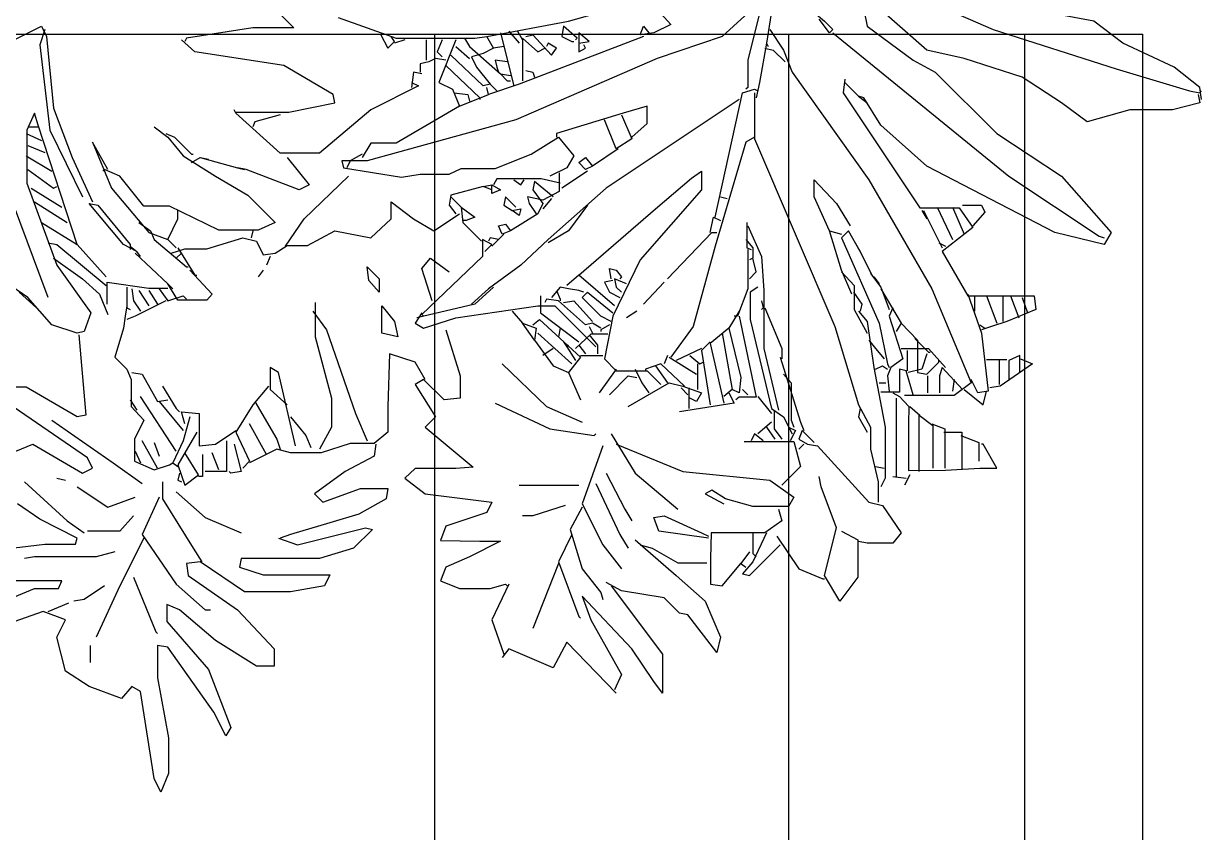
# Model space of a CAD drawing. Extents: x -109 to 1815, y -14679 to 345.
# Drawn here: x -95.2464 to -94.7472, y -47.3532 to -47.0105 of the extents above; entities that cross this region are included whole.
import ezdxf

# ---------------------------------------------------------------- set-up
doc = ezdxf.new("R2010")
doc.units = 0
doc.header["$MEASUREMENT"] = 0
doc.layers.get('0').update_dxf_attribs({"linetype": 'CONTINUOUS'})
for name, color, linetype in [('corte-esq-ext', 1, 'CONTINUOUS'), ('COTA', 1, 'CONTINUOUS'), ('linha-vista-3', 1, 'CONTINUOUS')]:
    doc.layers.add(name, color=color, linetype=linetype)

# ---------------------------------------------------------------- blocks, each defined once
blk = doc.blocks.new('JARDIM_5')
at = {"linetype": 'Continuous'}
for points in [[(0.21543, 0.01423), (0.2082, 0.0101), (0.19839, -0.04877), (0.19839, -0.0591), (0.19168, -0.08595), (0.19168, -0.10247), (0.19064, -0.1035)], [(0.2082, -0.00023), (0.2144, -0.00333), (0.20304, -0.07562), (0.20407, -0.07768)], [(0.2144, -0.00333), (0.28359, -0.04257), (0.34039, -0.06736), (0.41475, -0.09111), (0.45915, -0.10454), (0.46535, -0.10557), (0.46638, -0.10454)], [(0.46638, -0.1097), (0.46535, -0.10247), (0.44986, -0.09008), (0.41888, -0.07562), (0.40132, -0.06219), (0.35691, -0.05393), (0.31973, -0.03328), (0.30011, -0.02708), (0.30424, -0.01985), (0.31664, -0.01417), (0.33419, -0.01546), (0.34969, -0.01546), (0.38067, -0.03328), (0.36311, -0.05496)], [(-0.13571, -0.03534), (-0.12848, -0.0467), (-0.0913, -0.05806), (-0.08304, -0.06632), (-0.09233, -0.06632), (-0.10782, -0.06632), (-0.1481, -0.07252), (-0.14913, -0.07459)], [(0.21027, -0.03328), (0.23195, -0.05703), (0.23815, -0.06219), (0.24331, -0.06736), (0.24125, -0.06942), (0.23505, -0.06116)], [(0.19684, -0.0529), (0.17618, -0.07149), (0.13694, -0.08491), (0.05122, -0.12209), (-0.03863, -0.14688), (-0.05412, -0.14688), (-0.05309, -0.15101), (-0.01797, -0.15669), (-0.00661, -0.15488), (0.01094, -0.15488), (0.01817, -0.15153), (0.03883, -0.15153), (0.06052, -0.14275), (0.07704, -0.13242), (0.08633, -0.14378), (0.0822, -0.15101), (0.07187, -0.15617)], [(0.46432, -0.1066), (0.46535, -0.11177), (0.44883, -0.1159), (0.42301, -0.1159), (0.39719, -0.12313), (0.3817, -0.11177), (0.35795, -0.09627), (0.32283, -0.08491), (0.30011, -0.07975), (0.27223, -0.05548), (0.2619, -0.05548), (0.26397, -0.06529), (0.29185, -0.08595), (0.30528, -0.09318), (0.34246, -0.13035), (0.3817, -0.15617), (0.41165, -0.19025), (0.40752, -0.19748), (0.37757, -0.19025), (0.30011, -0.14998), (0.27223, -0.12519), (0.2619, -0.10867), (0.2588, -0.10763)], [(-0.05618, -0.06013), (-0.02107, -0.07252), (0.02644, -0.07252), (0.03366, -0.07149)], [(0.04399, -0.07768), (0.0378, -0.07872), (0.03366, -0.07149), (0.08324, -0.06219), (0.09976, -0.05755), (0.13901, -0.05755), (0.1452, -0.06426), (0.13487, -0.06942), (0.12661, -0.07046), (0.12868, -0.06529), (0.13178, -0.06942)], [(-0.23175, -0.2295), (-0.25344, -0.17166), (-0.26067, -0.12726), (-0.2524, -0.07355), (-0.23588, -0.06529), (-0.23278, -0.07149), (-0.22865, -0.11486), (-0.21729, -0.14481), (-0.2049, -0.17166)], [(-0.23382, -0.06736), (-0.23692, -0.07665), (-0.23072, -0.12829), (-0.2111, -0.16857)], [(-0.03036, -0.07046), (-0.02623, -0.07872), (-0.0221, -0.07459), (-0.02417, -0.07149)], [(0.04193, -0.06942), (0.05019, -0.10144)], [(0.04709, -0.06839), (0.05329, -0.07562)], [(0.05225, -0.06839), (0.05535, -0.07355), (0.05535, -0.07975), (0.05535, -0.09834)], [(0.05742, -0.07149), (0.06155, -0.07046), (0.07291, -0.08285), (0.07601, -0.07872), (0.07084, -0.07562), (0.06981, -0.07768)], [(0.08737, -0.07355), (0.0884, -0.07252), (0.08014, -0.06529), (0.0791, -0.07149), (0.0853, -0.07459), (0.08633, -0.07459)], [(0.08943, -0.07562), (0.09563, -0.07459), (0.08943, -0.06942), (0.08943, -0.08078), (0.09356, -0.07872), (0.09253, -0.07665)], [(0.2051, -0.06736), (0.21336, -0.07975), (0.21853, -0.09318), (0.265, -0.15824), (0.30321, -0.22433), (0.32696, -0.28114), (0.31664, -0.28888), (0.28669, -0.28888)], [(0.24331, -0.06942), (0.34969, -0.15617), (0.40442, -0.19232), (0.40752, -0.19335)], [(-0.11815, -0.11745), (-0.08613, -0.11745), (-0.05825, -0.11177), (-0.05928, -0.1066), (-0.08923, -0.08904), (-0.14294, -0.08078), (-0.1512, -0.07355)], [(-0.01591, -0.07355), (-0.0221, -0.07562)], [(-0.003, -0.07355), (-0.003, -0.08595)], [(0.00681, -0.07355), (0.00371, -0.08078), (0.00681, -0.08388)], [(0.01507, -0.07355), (0.00475, -0.09937), (0.01301, -0.1035), (0.01714, -0.11383), (0.0347, -0.1066), (0.03366, -0.10247)], [(0.01507, -0.07768), (0.02334, -0.08491)], [(0.02024, -0.07252), (0.02334, -0.07768), (0.04193, -0.09421), (0.04812, -0.09524)], [(0.12868, -0.07149), (0.05329, -0.10041), (0.0347, -0.1066)], [(0.05535, -0.07252), (0.06465, -0.08078), (0.06878, -0.07872)], [(0.20304, -0.07562), (0.1989, -0.09937), (0.19684, -0.10867)], [(0.00888, -0.08595), (0.00268, -0.08491), (-0.00145, -0.08698), (-0.00661, -0.08801), (-0.00661, -0.09318)], [(0.0378, -0.07872), (0.0316, -0.08182), (0.02437, -0.08388), (0.02747, -0.09008), (0.03573, -0.10041), (0.0316, -0.10144), (0.01198, -0.08285)], [(0.202, -0.07872), (0.20717, -0.07975), (0.2144, -0.08698)], [(0.00888, -0.08904), (0.02953, -0.10867), (0.02953, -0.1097)], [(0.04606, -0.08698), (0.03883, -0.08595), (0.03986, -0.09008), (0.04089, -0.09318)], [(0.05742, -0.09214), (0.06155, -0.09318), (0.06258, -0.09627)], [(-0.01177, -0.09937), (-0.00765, -0.10144), (-0.03656, -0.1159), (-0.06755, -0.14223), (-0.0913, -0.14223), (-0.11815, -0.11796), (-0.11918, -0.1159)], [(-0.00558, -0.09421), (-0.01074, -0.09318), (-0.01177, -0.10247)], [(0.04193, -0.09421), (0.04606, -0.09834), (0.04812, -0.09834)], [(0.25054, -0.09731), (0.24951, -0.10557), (0.29598, -0.17528), (0.31973, -0.17528), (0.328, -0.18716), (0.30941, -0.20161), (0.3249, -0.22847), (0.36518, -0.22847), (0.36621, -0.23673), (0.34865, -0.24396), (0.33936, -0.24705), (0.33316, -0.24912)], [(0.25054, -0.09937), (0.2588, -0.10763), (0.26397, -0.11177)], [(0.01404, -0.10557), (0.0223, -0.1066), (0.02334, -0.11073)], [(0.03573, -0.10041), (0.03986, -0.10454)], [(0.17205, -0.18096), (0.18858, -0.10557), (0.19581, -0.1035), (0.19787, -0.10454)], [(0.19581, -0.10557), (0.19581, -0.13345), (0.24434, -0.24705), (0.2588, -0.29456), (0.26603, -0.30799), (0.26603, -0.32141), (0.27068, -0.34104), (0.27068, -0.35343)], [(0.01714, -0.11383), (-0.02107, -0.13603), (-0.03656, -0.13603), (-0.04173, -0.14481)], [(0.18651, -0.1097), (0.10596, -0.1634), (0.07084, -0.19438), (0.05432, -0.20988), (0.0347, -0.22433), (0.02437, -0.23363)], [(0.12145, -0.13242), (0.13074, -0.12416), (0.13074, -0.11383), (0.11628, -0.11796), (0.07601, -0.13035), (0.07601, -0.13242)], [(-0.23588, -0.18406), (-0.21419, -0.19748), (-0.23795, -0.12519), (-0.24001, -0.11796), (-0.24466, -0.12829), (-0.24466, -0.1603), (-0.22659, -0.20988), (-0.20593, -0.23879), (-0.21006, -0.25015), (-0.21419, -0.25119), (-0.22969, -0.24602), (-0.24414, -0.2295), (-0.25757, -0.2202), (-0.2586, -0.22124)], [(-0.0913, -0.11899), (-0.10679, -0.12313), (-0.10782, -0.12622)], [(0.11525, -0.11899), (0.12145, -0.13345), (0.11215, -0.13965), (0.10492, -0.12209)], [(-0.24414, -0.12622), (-0.23795, -0.12622)], [(-0.16772, -0.12622), (-0.15946, -0.13242), (-0.15016, -0.14378), (-0.13054, -0.15617), (-0.11092, -0.16753), (-0.09439, -0.18406), (-0.10472, -0.1887), (-0.12848, -0.1887), (-0.15843, -0.17425), (-0.17392, -0.17425), (-0.18837, -0.15617), (-0.19767, -0.15204), (-0.1987, -0.15307)], [(-0.24518, -0.13035), (-0.23588, -0.13449)], [(-0.16049, -0.13035), (-0.15533, -0.13242), (-0.145, -0.14275), (-0.14397, -0.14275)], [(0.19581, -0.13242), (0.19064, -0.13552), (0.17205, -0.19852), (0.15863, -0.24705), (0.1452, -0.26564)], [(-0.24414, -0.13758), (-0.23382, -0.14172)], [(-0.1956, -0.15204), (-0.2049, -0.13552), (-0.19354, -0.1634), (-0.17082, -0.19025), (-0.15946, -0.19438), (-0.15326, -0.18199), (-0.15326, -0.17683)], [(0.11319, -0.13965), (0.09769, -0.14998)], [(-0.24518, -0.14378), (-0.22969, -0.15307)], [(-0.145, -0.14791), (-0.13984, -0.14481), (-0.11712, -0.15101), (-0.11298, -0.15204)], [(-0.13984, -0.14481), (-0.13467, -0.14585)], [(-0.08717, -0.14481), (-0.07374, -0.16134), (-0.07994, -0.16444), (-0.11195, -0.15204), (-0.11712, -0.15101)], [(-0.04173, -0.14275), (-0.04895, -0.14688), (-0.05102, -0.15101)], [(0.09769, -0.14998), (0.09356, -0.15204), (0.08943, -0.14791), (0.09356, -0.14481), (0.09769, -0.14998)], [(-0.24414, -0.15204), (-0.22865, -0.1634), (-0.22659, -0.16237)], [(-0.0882, -0.19852), (-0.07684, -0.18199), (-0.04999, -0.15617)], [(0.07756, -0.15411), (0.07756, -0.16547), (0.06774, -0.17063), (0.05845, -0.16857), (0.05948, -0.1727), (0.06362, -0.17889)], [(0.0946, -0.15307), (0.0791, -0.1634)], [(0.08943, -0.21607), (0.13591, -0.1758), (0.15759, -0.15721), (0.16379, -0.15307), (0.16379, -0.16444), (0.12661, -0.20678), (0.11009, -0.24086), (0.10492, -0.26668), (0.11215, -0.27391), (0.13074, -0.27391), (0.13901, -0.28217)], [(-0.24208, -0.1634), (-0.22349, -0.17476)], [(0.0316, -0.16237), (0.01198, -0.16753), (0.01094, -0.17373), (0.01507, -0.17889)], [(0.03676, -0.16444), (0.0316, -0.16237), (0.03676, -0.16134), (0.04193, -0.16444), (0.03676, -0.1665), (0.03676, -0.16134)], [(0.07807, -0.1603), (0.06671, -0.15772), (0.03986, -0.15772), (0.0378, -0.16134)], [(0.07394, -0.16857), (0.06258, -0.15927), (0.06155, -0.16444), (0.06774, -0.1727), (0.06465, -0.17889), (0.04812, -0.18922)], [(0.05019, -0.15824), (0.05432, -0.16134), (0.05639, -0.15824)], [(0.24125, -0.18922), (0.23195, -0.16857), (0.23195, -0.15824), (0.24538, -0.1727), (0.25364, -0.18612)], [(0.01198, -0.16857), (0.01817, -0.17476), (0.01921, -0.18406), (0.03057, -0.19542)], [(0.05122, -0.17476), (0.04503, -0.16857), (0.04399, -0.17373), (0.04916, -0.17683), (0.05432, -0.1758), (0.05329, -0.17993), (0.04916, -0.17683)], [(0.07291, -0.1696), (0.06774, -0.1758)], [(0.17515, -0.16857), (0.17928, -0.1696)], [(-0.24001, -0.17166), (-0.22039, -0.18406)], [(-0.17598, -0.20471), (-0.17805, -0.20161), (-0.18631, -0.19748), (-0.20697, -0.1727), (-0.2018, -0.17373), (-0.18218, -0.19748), (-0.18218, -0.20058)], [(-0.15739, -0.20265), (-0.14913, -0.20007), (-0.13571, -0.20007), (-0.11402, -0.19335), (-0.10576, -0.19542), (-0.10162, -0.20368), (-0.09439, -0.20265), (-0.08717, -0.198), (-0.07477, -0.198), (-0.05825, -0.18922), (-0.03656, -0.19335), (-0.02417, -0.18199), (-0.02417, -0.17166), (-0.01074, -0.18199), (0.00165, -0.18922), (0.01714, -0.17889)], [(0.01817, -0.17476), (0.02644, -0.18096), (0.02127, -0.18303), (0.01921, -0.18303)], [(0.0946, -0.17373), (0.08324, -0.18922), (0.07084, -0.19645)], [(0.29702, -0.17683), (0.30011, -0.18199)], [(0.29805, -0.17683), (0.30941, -0.19955)], [(0.30631, -0.17476), (0.3156, -0.19438)], [(0.3156, -0.17476), (0.32283, -0.19129)], [(0.3218, -0.17373), (0.33316, -0.17373), (0.33523, -0.17786), (0.328, -0.18612)], [(-0.17701, -0.18406), (-0.16978, -0.18922), (-0.16772, -0.19438), (-0.1481, -0.21091), (-0.14707, -0.21091)], [(0.04812, -0.18922), (0.04296, -0.19129), (0.04089, -0.18612), (0.04503, -0.18509), (0.04812, -0.18922)], [(0.16895, -0.19025), (0.17102, -0.18096), (0.17515, -0.18303)], [(0.19116, -0.18406), (0.19116, -0.19955), (0.19374, -0.20058)], [(-0.10782, -0.18922), (-0.10885, -0.19335)], [(0.04399, -0.19129), (0.03676, -0.19852)], [(0.14314, -0.21814), (0.16999, -0.19025), (0.17308, -0.19025)], [(0.19168, -0.18612), (0.19994, -0.20471), (0.20149, -0.22537), (0.20149, -0.26048), (0.21027, -0.29766)], [(0.25467, -0.22743), (0.24848, -0.21297), (0.24125, -0.18922), (0.24848, -0.19129)], [(0.26707, -0.21607), (0.25984, -0.20161), (0.25261, -0.18922), (0.24848, -0.19335), (0.2712, -0.24499), (0.27636, -0.26978), (0.27739, -0.27184)], [(-0.23175, -0.19645), (-0.22659, -0.19748), (-0.19664, -0.22227)], [(-0.21419, -0.19748), (-0.19664, -0.21711)], [(-0.18218, -0.19852), (-0.17805, -0.20161)], [(-0.15946, -0.19438), (-0.1543, -0.19955)], [(-0.15326, -0.19955), (-0.14294, -0.21607), (-0.1419, -0.21607)], [(0.03263, -0.20161), (0.03676, -0.19748), (0.03108, -0.19438), (0.03108, -0.20471), (-0.00558, -0.23983), (-0.00455, -0.24086)], [(0.04089, -0.19438), (0.03573, -0.19335), (0.0347, -0.19542)], [(0.19064, -0.19438), (0.19477, -0.19955), (0.19477, -0.20574)], [(0.25674, -0.19645), (0.25984, -0.20161)], [(0.30734, -0.19645), (0.31147, -0.19852)], [(-0.22865, -0.20574), (-0.2111, -0.21814), (-0.20077, -0.22743), (-0.1956, -0.23983)], [(-0.17908, -0.20265), (-0.15946, -0.22124), (-0.15636, -0.22433)], [(-0.1512, -0.20265), (-0.1543, -0.20574)], [(-0.09749, -0.20471), (-0.09956, -0.20988)], [(0.00062, -0.23156), (-0.00558, -0.21194), (-0.00042, -0.20574), (0.01094, -0.21401)], [(0.19168, -0.20058), (0.19168, -0.22433), (0.18548, -0.24086), (0.18341, -0.24086)], [(0.19271, -0.21814), (0.19684, -0.21401), (0.19477, -0.20574), (0.19271, -0.20678)], [(-0.14603, -0.21297), (-0.13261, -0.22743), (-0.13571, -0.23105), (-0.15326, -0.23105), (-0.15946, -0.22124)], [(-0.10162, -0.21297), (-0.10472, -0.21711)], [(-0.03863, -0.21091), (-0.0314, -0.21814), (-0.0314, -0.2264), (-0.03759, -0.21917), (-0.03863, -0.21091)], [(0.10906, -0.21814), (0.10802, -0.21194), (0.11215, -0.21297), (0.11525, -0.21711), (0.11422, -0.21814)], [(-0.19612, -0.23363), (-0.19612, -0.2202), (-0.17082, -0.22382), (-0.15946, -0.22382)], [(0.11112, -0.23466), (0.08943, -0.21607), (0.0822, -0.22227)], [(0.11009, -0.21917), (0.10492, -0.2202), (0.10802, -0.2264), (0.11422, -0.2295)], [(0.11835, -0.22124), (0.11112, -0.21814), (0.11215, -0.2233), (0.11525, -0.2264)], [(0.14107, -0.2202), (0.12868, -0.23363)], [(0.24848, -0.21401), (0.25622, -0.22227), (0.25622, -0.23673), (0.26397, -0.25119)], [(0.26603, -0.21504), (0.27223, -0.2233), (0.27739, -0.23673)], [(0.2681, -0.21711), (0.2712, -0.22124)], [(-0.24931, -0.2264), (-0.23898, -0.23569)], [(-0.18424, -0.2233), (-0.18424, -0.23569), (-0.18218, -0.23673)], [(-0.18115, -0.22433), (-0.18011, -0.23156), (-0.17598, -0.23776)], [(-0.17701, -0.22537), (-0.17082, -0.23466)], [(-0.17082, -0.22537), (-0.16565, -0.23363)], [(-0.16462, -0.22433), (-0.15946, -0.23156), (-0.15016, -0.22847), (-0.1481, -0.23053)], [(0.0378, -0.2233), (0.02644, -0.23363), (-0.00868, -0.24189)], [(0.09253, -0.2264), (0.08943, -0.22537), (0.08324, -0.22433), (0.07807, -0.2233), (0.07291, -0.2295)], [(0.07601, -0.22537), (0.07807, -0.23053), (0.07807, -0.23156)], [(0.10906, -0.24396), (0.10286, -0.24086), (0.0915, -0.2295), (0.0946, -0.2264), (0.11009, -0.23879)], [(0.19787, -0.2233), (0.19322, -0.2264), (0.19322, -0.24292), (0.20613, -0.29663), (0.21336, -0.30179), (0.21853, -0.31212)], [(0.2557, -0.2264), (0.26087, -0.23363), (0.25984, -0.23776)], [(0.27223, -0.22433), (0.28462, -0.24499), (0.28152, -0.25015)], [(0.3249, -0.22743), (0.33316, -0.25119), (0.33729, -0.2863), (0.3311, -0.28733), (0.32696, -0.27907)], [(-0.18424, -0.23466), (-0.18528, -0.24086), (-0.18631, -0.24809), (-0.19147, -0.26564), (-0.18424, -0.27287), (-0.18166, -0.27907), (-0.18166, -0.29559), (-0.17392, -0.30386), (-0.1796, -0.31522), (-0.1796, -0.32864), (-0.16772, -0.33381), (-0.15843, -0.33071), (-0.15636, -0.32967)], [(-0.16049, -0.23156), (-0.17908, -0.24086), (-0.18424, -0.24292)], [(-0.07013, -0.2326), (-0.07013, -0.25325), (-0.06032, -0.29043), (-0.06032, -0.30799), (-0.06755, -0.32141)], [(-0.02985, -0.23466), (-0.0221, -0.24396), (-0.02004, -0.25325), (-0.02985, -0.25119), (-0.02985, -0.23466)], [(-0.00558, -0.23879), (-0.00971, -0.24499), (-0.00455, -0.24809), (0.01507, -0.24189), (0.06465, -0.23466), (0.07497, -0.23466), (0.09976, -0.25945)], [(0.0662, -0.22847), (0.0662, -0.23879), (0.08943, -0.25635)], [(0.10286, -0.24809), (0.09769, -0.24499), (0.09356, -0.24602), (0.07704, -0.23156), (0.06981, -0.23053), (0.06878, -0.2326)], [(0.08014, -0.2326), (0.08633, -0.23156), (0.09769, -0.24396)], [(0.19994, -0.23156), (0.20097, -0.23569), (0.19994, -0.23673)], [(0.32903, -0.22847), (0.32903, -0.23776)], [(0.33626, -0.22847), (0.34246, -0.24499)], [(0.34607, -0.22847), (0.34607, -0.24396)], [(0.35072, -0.22847), (0.35588, -0.24189)], [(0.35795, -0.2295), (0.36105, -0.23879)], [(-0.07168, -0.23776), (-0.06341, -0.24912), (-0.04586, -0.29972), (-0.03863, -0.31625)], [(0.04916, -0.23776), (0.05535, -0.24499), (0.06362, -0.24809), (0.06258, -0.25532), (0.05535, -0.24499)], [(0.12455, -0.23776), (0.11835, -0.24189)], [(0.18651, -0.23776), (0.18031, -0.24809), (0.18754, -0.27804), (0.18651, -0.28733), (0.18238, -0.28527)], [(0.18651, -0.24086), (0.19684, -0.28991), (0.18651, -0.28991), (0.18445, -0.29146)], [(0.202, -0.23569), (0.21233, -0.26048), (0.21233, -0.26668)], [(0.2588, -0.23776), (0.26397, -0.24396), (0.2681, -0.27184), (0.27481, -0.30799), (0.27481, -0.33897), (0.27223, -0.34413)], [(0.27946, -0.23569), (0.27739, -0.24086), (0.28566, -0.26668), (0.27843, -0.27184), (0.27636, -0.277), (0.27739, -0.2863)], [(0.00888, -0.24912), (0.01766, -0.277), (0.01766, -0.29043), (0.00785, -0.29146), (-0.00455, -0.27907), (-0.00971, -0.28217), (0.00268, -0.30179), (-0.00352, -0.30799), (0.0254, -0.33226), (0.01507, -0.33303), (-0.00971, -0.33303), (-0.01591, -0.33897), (-0.00352, -0.34826), (0.03676, -0.35343), (0.03366, -0.35962), (0.00888, -0.36789), (0.00578, -0.37666), (0.02953, -0.37692), (0.04193, -0.37692), (0.02334, -0.38648), (0.00888, -0.39267), (0.00578, -0.40093), (0.01714, -0.40558), (0.03573, -0.40558), (0.04503, -0.403), (0.04606, -0.40403)], [(0.06155, -0.24602), (0.06568, -0.24292), (0.09047, -0.26564), (0.08324, -0.27494), (0.09047, -0.29146)], [(0.07807, -0.24809), (0.07704, -0.25325)], [(0.09563, -0.24705), (0.09769, -0.25119)], [(0.10802, -0.24602), (0.10286, -0.24912), (0.10286, -0.25015)], [(0.18031, -0.24809), (0.16895, -0.25738), (0.17722, -0.29353)], [(0.28462, -0.24499), (0.29443, -0.25532), (0.29443, -0.27494), (0.30011, -0.27597), (0.30734, -0.26874), (0.30734, -0.26771)], [(0.33213, -0.24602), (0.33523, -0.24809)], [(-0.21316, -0.25222), (-0.20903, -0.30076), (-0.21419, -0.30179), (-0.24518, -0.28372), (-0.26686, -0.28372), (-0.26893, -0.28423)], [(0.06258, -0.25532), (0.07394, -0.27081), (0.08324, -0.27494)], [(0.06465, -0.25119), (0.0853, -0.26978)], [(0.08014, -0.25635), (0.0822, -0.25945), (0.08324, -0.25842)], [(0.10699, -0.2517), (0.09666, -0.2517), (0.08737, -0.26048)], [(0.09563, -0.25222), (0.10079, -0.25842), (0.10079, -0.26358)], [(0.16895, -0.25635), (0.16379, -0.26151), (0.16895, -0.29456)], [(0.17618, -0.25119), (0.18238, -0.28527), (0.17722, -0.2894)], [(0.265, -0.25532), (0.26913, -0.26048), (0.27429, -0.26668)], [(0.29288, -0.25428), (0.30115, -0.26255), (0.30218, -0.26255)], [(-0.00352, -0.27907), (-0.00971, -0.26874), (-0.0252, -0.26358), (-0.02623, -0.29559), (-0.02623, -0.31109), (-0.0345, -0.3178), (-0.04895, -0.3178), (-0.06651, -0.32348), (-0.0851, -0.32348), (-0.09336, -0.32141), (-0.10989, -0.32967)], [(0.07394, -0.26048), (0.06774, -0.26461)], [(0.0822, -0.25945), (0.08737, -0.26771)], [(0.08943, -0.25842), (0.09356, -0.26358)], [(0.16379, -0.26048), (0.1483, -0.26771)], [(0.28462, -0.26048), (0.30115, -0.26048), (0.31147, -0.27184)], [(0.28824, -0.26151), (0.28824, -0.27391)], [(0.30011, -0.26358), (0.29702, -0.27287), (0.28875, -0.27494)], [(0.04296, -0.26978), (0.06981, -0.29559), (0.0915, -0.30489)], [(0.09047, -0.26461), (0.10389, -0.26461)], [(0.15346, -0.2832), (0.13901, -0.26978), (0.12971, -0.27287), (0.12971, -0.27391)], [(0.13591, -0.27081), (0.14314, -0.28114)], [(0.14314, -0.26461), (0.14107, -0.26978)], [(0.14417, -0.26564), (0.16069, -0.27597)], [(0.15656, -0.26461), (0.16276, -0.26978), (0.16482, -0.26874)], [(0.16121, -0.26978), (0.16121, -0.28527)], [(0.2113, -0.26564), (0.22369, -0.30489), (0.22575, -0.31005)], [(0.26913, -0.27287), (0.27326, -0.27081), (0.27636, -0.27287)], [(0.34865, -0.26719), (0.33626, -0.26719)], [(0.35691, -0.26668), (0.36414, -0.26978), (0.34452, -0.2832), (0.33832, -0.28423)], [(0.344, -0.26771), (0.344, -0.28217)], [(0.3564, -0.27494), (0.3564, -0.26461), (0.34969, -0.26771), (0.34969, -0.27907)], [(-0.18115, -0.27494), (-0.17495, -0.27597), (-0.16565, -0.2925), (-0.15946, -0.29146)], [(-0.082, -0.31935), (-0.09233, -0.27494), (-0.09749, -0.27184), (-0.09749, -0.28527), (-0.08717, -0.29456)], [(0.11215, -0.27287), (0.10183, -0.28733)], [(0.10802, -0.28836), (0.11938, -0.277), (0.12455, -0.27804)], [(0.12351, -0.27287), (0.12765, -0.28114), (0.13178, -0.28733)], [(0.21336, -0.27597), (0.21801, -0.28114), (0.21801, -0.30386), (0.21956, -0.30799)], [(0.29185, -0.28836), (0.28772, -0.27391), (0.28359, -0.27287), (0.28359, -0.28682), (0.27223, -0.28682)], [(0.30063, -0.277), (0.30063, -0.28733)], [(0.3218, -0.28527), (0.30941, -0.27184), (0.30786, -0.277), (0.30786, -0.28733)], [(-0.09233, -0.37512), (-0.08097, -0.37925), (-0.03966, -0.36892), (-0.03553, -0.36995), (-0.04689, -0.38131), (-0.06755, -0.38751), (-0.11505, -0.38751), (-0.11608, -0.39267), (-0.10162, -0.39732), (-0.06135, -0.39732), (-0.06445, -0.40403), (-0.0851, -0.40765), (-0.11298, -0.40765), (-0.13984, -0.38957), (-0.1481, -0.39061), (-0.14707, -0.39784), (-0.11712, -0.41849), (-0.09491, -0.44224), (-0.09491, -0.45257), (-0.10576, -0.45257), (-0.13054, -0.43708), (-0.15223, -0.41849), (-0.15997, -0.41539), (-0.15997, -0.42572), (-0.13467, -0.45464), (-0.12125, -0.48975), (-0.12435, -0.49491), (-0.13157, -0.48046), (-0.15946, -0.44121), (-0.16565, -0.44018), (-0.16565, -0.4598), (-0.15894, -0.49595), (-0.15894, -0.51763), (-0.16359, -0.52899), (-0.16772, -0.52073), (-0.17598, -0.46806), (-0.18115, -0.46496), (-0.18734, -0.47219), (-0.20697, -0.46496), (-0.22142, -0.45567), (-0.22659, -0.43502), (-0.22142, -0.42469), (-0.23485, -0.41952), (-0.26996, -0.43192)], [(-0.26583, -0.41643), (-0.24001, -0.40558), (-0.22556, -0.40558), (-0.22349, -0.40093), (-0.25757, -0.40093)], [(-0.26273, -0.38234), (-0.23382, -0.37873), (-0.21523, -0.37873), (-0.21419, -0.37512), (-0.23692, -0.36375), (-0.25034, -0.35446)], [(-0.25137, -0.32245), (-0.24104, -0.31831), (-0.2111, -0.33587), (-0.2049, -0.33277), (-0.208, -0.32658), (-0.26996, -0.28423)], [(-0.16256, -0.2832), (-0.1543, -0.29663), (-0.15223, -0.29869)], [(-0.09853, -0.2832), (-0.10782, -0.29456), (-0.11815, -0.31109), (-0.10989, -0.32864), (-0.11402, -0.33277)], [(0.11938, -0.29559), (0.14417, -0.28114), (0.15243, -0.2832), (0.16379, -0.28733), (0.16069, -0.2925), (0.15656, -0.29043)], [(0.1514, -0.28423), (0.15553, -0.28836)], [(0.15605, -0.28423), (0.15605, -0.29663)], [(0.2712, -0.28114), (0.27533, -0.28114)], [(0.31664, -0.27907), (0.3156, -0.2863)], [(-0.18218, -0.29146), (-0.17805, -0.29766)], [(-0.1543, -0.32245), (-0.17598, -0.2894)], [(0.18031, -0.28733), (0.18341, -0.29353), (0.15036, -0.29869)], [(0.18858, -0.28527), (0.19168, -0.28836)], [(0.19787, -0.2894), (0.20613, -0.29972)], [(0.27946, -0.28733), (0.28359, -0.2894), (0.28927, -0.29559), (0.28901, -0.30592), (0.28901, -0.33432), (0.31147, -0.33406), (0.33213, -0.3329), (0.34246, -0.3329), (0.33419, -0.31831), (0.33316, -0.31831)], [(0.28152, -0.29043), (0.28152, -0.33794)], [(0.32283, -0.28527), (0.33419, -0.29456), (0.33626, -0.2863)], [(-0.16462, -0.2925), (-0.15016, -0.31005)], [(-0.14913, -0.30592), (-0.1512, -0.29869), (-0.14035, -0.29972), (-0.14035, -0.31935), (-0.13054, -0.31831), (-0.11815, -0.31005)], [(-0.10679, -0.2925), (-0.09336, -0.31522), (-0.0913, -0.32141)], [(0.03883, -0.29353), (0.07187, -0.30902), (0.09873, -0.31315), (0.09976, -0.31212)], [(0.20768, -0.29766), (0.20768, -0.30902), (0.21233, -0.31522)], [(0.25984, -0.29663), (0.2588, -0.30179), (0.26397, -0.31109)], [(0.28979, -0.29559), (0.29598, -0.30076)], [(-0.22969, -0.30386), (-0.19251, -0.32967), (-0.17495, -0.34207)], [(-0.14603, -0.30179), (-0.15016, -0.31625), (-0.15636, -0.32967), (-0.15326, -0.33174)], [(-0.09956, -0.32451), (-0.10989, -0.30592)], [(-0.0851, -0.30179), (-0.07581, -0.31315), (-0.07271, -0.32038)], [(0.20613, -0.30489), (0.19787, -0.31212)], [(0.29547, -0.33484), (0.29547, -0.30076), (0.30373, -0.30695), (0.30373, -0.33277)], [(0.30321, -0.30592), (0.31096, -0.30902), (0.31096, -0.33277)], [(-0.1419, -0.31109), (-0.15326, -0.33071), (-0.14913, -0.3431), (-0.14087, -0.3369), (-0.14913, -0.32348)], [(0.10906, -0.31212), (0.12351, -0.33587), (0.14933, -0.35756)], [(0.20097, -0.31625), (0.19581, -0.31212), (0.19374, -0.31625)], [(0.20304, -0.30799), (0.2082, -0.31522)], [(0.21646, -0.30799), (0.22059, -0.31005), (0.21749, -0.31625)], [(0.23195, -0.31728), (0.22472, -0.31005), (0.22266, -0.31522), (0.22782, -0.31831), (0.23402, -0.31935), (0.265, -0.35343), (0.27326, -0.35549), (0.28462, -0.37202), (0.27946, -0.37821), (0.26397, -0.37821), (0.2588, -0.37718)], [(0.31044, -0.31109), (0.32129, -0.31109), (0.32129, -0.33381)], [(0.32077, -0.31315), (0.33161, -0.31728), (0.33161, -0.32864)], [(-0.16565, -0.33277), (-0.17495, -0.31625)], [(-0.16772, -0.31728), (-0.16462, -0.32554)], [(-0.12383, -0.31625), (-0.12383, -0.33484), (-0.13674, -0.33484)], [(-0.11918, -0.31831), (-0.11505, -0.33484), (-0.12125, -0.33587), (-0.12228, -0.33484)], [(-0.03346, -0.31831), (-0.0345, -0.32554), (-0.05205, -0.33484), (-0.07064, -0.34826), (-0.06548, -0.35343), (-0.04276, -0.34517), (-0.02623, -0.34517), (-0.02727, -0.35136), (-0.04379, -0.36066), (-0.06135, -0.36582), (-0.0851, -0.37305), (-0.0913, -0.37512)], [(0.10389, -0.31935), (0.0915, -0.35446), (0.10389, -0.37925), (0.11525, -0.39371)], [(0.11215, -0.31831), (0.15243, -0.33484), (0.2051, -0.34), (0.21956, -0.35033), (0.21646, -0.35601), (0.19477, -0.35601), (0.17825, -0.35136), (0.16999, -0.3462), (0.16586, -0.34826), (0.17722, -0.35446)], [(0.18961, -0.31677), (0.21956, -0.31677), (0.22369, -0.33174), (0.21233, -0.3431)], [(0.22575, -0.31831), (0.22266, -0.32141)], [(-0.17908, -0.32245), (-0.17598, -0.32967)], [(-0.13829, -0.32451), (-0.13829, -0.33794), (-0.14087, -0.33794)], [(-0.12848, -0.33381), (-0.13261, -0.32348)], [(0.26913, -0.33174), (0.27429, -0.33277)], [(-0.24621, -0.34104), (-0.22039, -0.36479), (-0.21006, -0.37202)], [(-0.22659, -0.33897), (-0.22142, -0.34)], [(-0.16256, -0.34104), (-0.16256, -0.35136), (-0.14397, -0.38131), (-0.1388, -0.38957)], [(-0.15223, -0.33587), (-0.15326, -0.34), (-0.1512, -0.34104)], [(0.09976, -0.34207), (0.11422, -0.37305), (0.11938, -0.38131)], [(0.10596, -0.33587), (0.11732, -0.35756), (0.12145, -0.36479)], [(0.24848, -0.37098), (0.25829, -0.37615), (0.25829, -0.39887), (0.24744, -0.41333), (0.23815, -0.39784), (0.24538, -0.36892), (0.23608, -0.34413), (0.23505, -0.33794)], [(0.27946, -0.33794), (0.28772, -0.33897)], [(0.28979, -0.3369), (0.28669, -0.3431)], [(-0.21419, -0.34413), (-0.1956, -0.35653), (-0.17908, -0.35033)], [(-0.1543, -0.34723), (-0.13674, -0.36272), (-0.11505, -0.37202)], [(0.05329, -0.3431), (0.08943, -0.3431)], [(-0.16462, -0.35033), (-0.17495, -0.37305), (-0.1543, -0.403), (-0.13674, -0.41849), (-0.13364, -0.41849)], [(0.08117, -0.35549), (0.06155, -0.36169), (0.05535, -0.36169)], [(0.0915, -0.35653), (0.08427, -0.36995), (0.0915, -0.39371), (0.10286, -0.40816), (0.10389, -0.41229)], [(-0.18011, -0.36169), (-0.18837, -0.37098), (-0.208, -0.37098)], [(0.16792, -0.37512), (0.13797, -0.37098), (0.13487, -0.36272), (0.14107, -0.36169), (0.16379, -0.37202), (0.16792, -0.37408)], [(0.21027, -0.35756), (0.21233, -0.36479), (0.202, -0.37202), (0.19787, -0.37202), (0.16947, -0.37202), (0.16921, -0.38751), (0.16921, -0.403), (0.17618, -0.40403), (0.18754, -0.39061), (0.19064, -0.39267)], [(-0.17392, -0.37512), (-0.18837, -0.40403), (-0.20283, -0.43502)], [(0.0853, -0.37305), (0.07704, -0.38957), (0.08943, -0.42262), (0.09047, -0.42365)], [(0.12351, -0.37615), (0.1483, -0.39784), (0.16586, -0.41333), (0.17515, -0.43502), (0.17308, -0.44431), (0.15553, -0.42159), (0.15036, -0.42056), (0.14107, -0.41126), (0.11525, -0.40713), (0.10596, -0.40197)], [(0.20304, -0.37202), (0.19477, -0.38957), (0.18858, -0.3968), (0.19271, -0.39784), (0.2113, -0.37925)], [(0.19477, -0.37202), (0.19477, -0.38441), (0.19684, -0.38648)], [(0.20923, -0.37408), (0.22266, -0.39371), (0.23711, -0.3999), (0.23815, -0.3999)], [(-0.19147, -0.38338), (-0.20283, -0.38648), (-0.24001, -0.38648), (-0.24621, -0.38751)], [(0.12661, -0.37925), (0.13384, -0.38131), (0.14933, -0.39009), (0.16689, -0.39009)], [(0.19271, -0.38338), (0.18754, -0.39061)], [(0.07704, -0.39061), (0.06155, -0.42985)], [(-0.18011, -0.39887), (-0.16669, -0.43192), (-0.16565, -0.43295)], [(-0.19767, -0.40403), (-0.21006, -0.41229), (-0.21626, -0.41333)], [(0.04709, -0.403), (0.03676, -0.42469), (0.04399, -0.44534)], [(0.10906, -0.40403), (0.14004, -0.44534), (0.14004, -0.4691), (0.13487, -0.46187), (0.12145, -0.44224), (0.0915, -0.41023), (0.09666, -0.42469), (0.11525, -0.45773), (0.11112, -0.46703)], [(-0.23175, -0.41952), (-0.21936, -0.41436)], [(-0.20645, -0.44018), (-0.20645, -0.45051)], [(0.11215, -0.4691), (0.0822, -0.43811), (0.07394, -0.4536), (0.04709, -0.44224), (0.04296, -0.44741)]]:
    blk.add_lwpolyline(points, dxfattribs=at)

msp = doc.modelspace()

# ---------------------------------------------------------------- linework, layer by layer
at = {"layer": 'corte-esq-ext'}
for p, q in [((-95.07204, -47.56494), (-95.07204, -47.01494)), ((-94.92204, -47.56494), (-94.92204, -47.01494)), ((-94.82204, -47.56494), (-94.82204, -47.01494)), ((-94.77204, -47.56494), (-94.77204, -47.01494))]:
    msp.add_line(p, q, dxfattribs=at)
at = {"layer": 'COTA'}
msp.add_line((-96.47414, -47.01494), (-94.77204, -47.01494), dxfattribs=at)

# ---------------------------------------------------------------- block references
at = {"layer": 'linha-vista-3', "xscale": 0.7, "yscale": 0.7, "zscale": 0.7}
msp.add_blockref('JARDIM_5', (-95.07369, -46.96588), dxfattribs=at)

doc.saveas('drawing.dxf')
